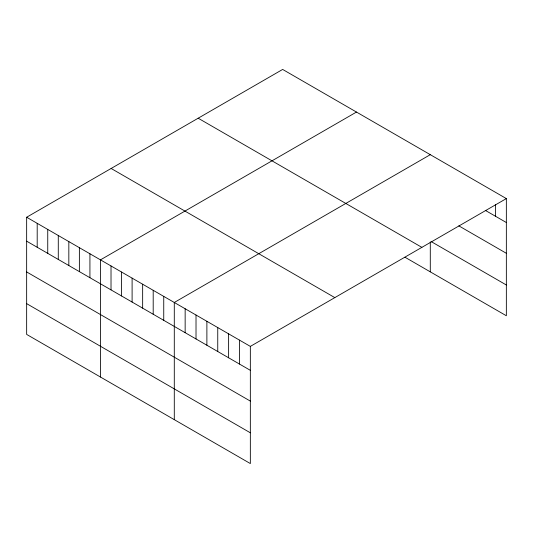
<?xml version="1.0" encoding="UTF-8"?>
<svg xmlns="http://www.w3.org/2000/svg" width="533" height="533" viewBox="0 0 533 533"><rect width="100%" height="100%" fill="white"/><g stroke="black" fill="none" stroke-linecap="round" stroke-linejoin="round"><path stroke-width="0.8" d="M506.35 198.589L250.343 346.39L250.343 463.563L26.65 334.411L26.65 217.244L282.657 69.437L506.35 198.589L506.35 315.756L404.987 257.239M356.477 112.057L100.471 259.857L100.471 377.031M430.291 154.677L174.291 302.478L174.291 419.651M485.296 210.368L506.35 222.521M458.813 225.845L506.35 253.288M431.65 241.862L506.35 284.988M198.176 118.213L421.87 247.359M111.131 168.468L334.824 297.614M26.65 217.244L250.343 346.39M26.65 241.176L250.343 370.328M26.65 271.943L250.343 401.096M26.65 303.643L250.343 432.796M495.483 204.692L495.483 216.251M430.291 241.869L430.291 271.85M239.477 340.114L239.477 364.052M228.617 333.845L228.617 357.783M217.75 327.568L217.75 351.507M206.884 321.299L206.884 345.231M196.017 315.023L196.017 338.961M185.151 308.754L185.151 332.685M163.744 296.388L163.744 320.326M153.198 290.305L153.198 314.237M142.651 284.216L142.651 308.147M132.104 278.126L132.104 302.064M121.557 272.037L121.557 295.975M111.017 265.947L111.017 289.885M89.924 253.775L89.924 277.706M79.377 247.685L79.377 271.617M68.83 241.596L68.83 265.534M58.284 235.506L58.284 259.444M47.743 229.417L47.743 253.355M37.197 223.327L37.197 247.265"/></g></svg>
